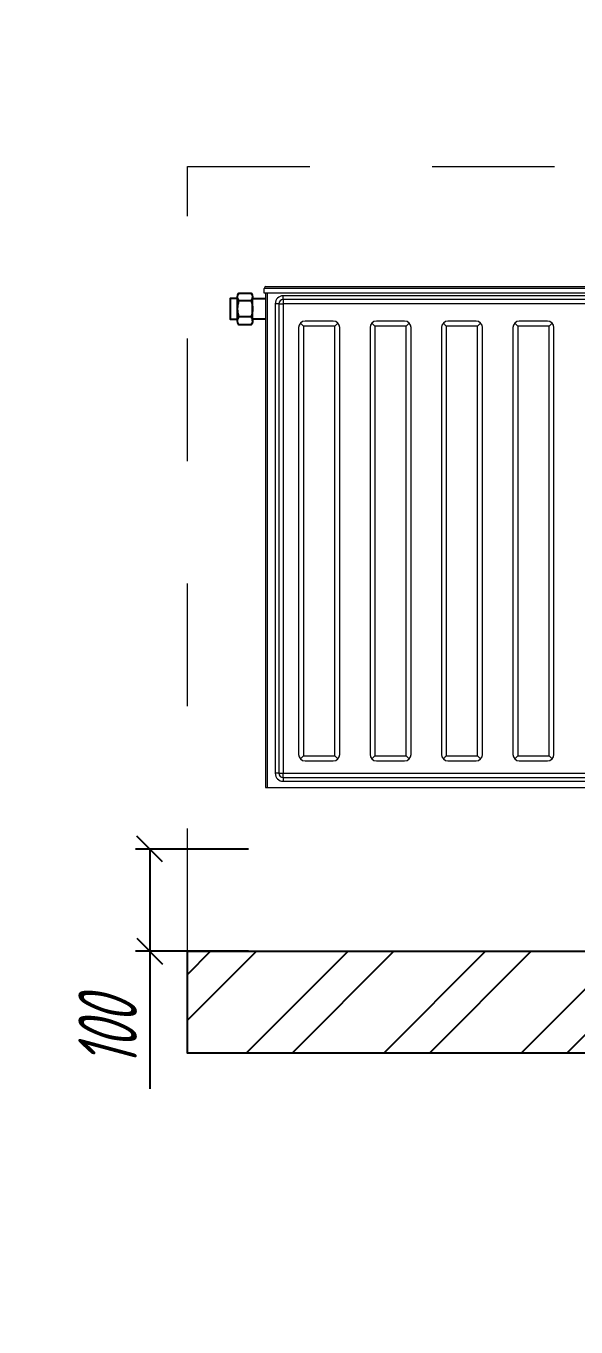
# Model space of a CAD drawing. Header units: millimetres. Extents: x -3929 to 624051, y 52832 to 514950.
# Drawn here: x 20698 to 23394, y 84623 to 90994 of the extents above; entities that cross this region are included whole.
import ezdxf

# ---------------------------------------------------------------- set-up
doc = ezdxf.new("R2010")
doc.units = ezdxf.units.MM
for name, pattern in [('Dash', [11.999999, 6, -6]), ('K5LT32771', [0]), ('K5LT_THIN', [0])]:
    doc.linetypes.add(name, pattern=pattern)
doc.layers.add('RC_A-WALL-PATT_GazBeton', color=252, linetype='Continuous', lineweight=9)
doc.layers.add('ПРИБОРЫ', color=3, linetype='Continuous')
doc.styles.add('РАЗМЕРНЫЙ', font='simplex.shx', dxfattribs={"width": 0.6, "oblique": 15})
doc.dimstyles.new('Рабочий', dxfattribs={"dimscale": 700, "dimtxt": 0.41, "dimasz": 0.18, "dimexe": 0.1, "dimexo": 0, "dimgap": 0.09, "dimtad": 1, "dimdec": 0, "dimzin": 0, "dimdsep": 46, "dimtxsty": 'РАЗМЕРНЫЙ', "dimblk": 'OBLIQUE', "dimcen": 0.09, "dimclrd": 256, "dimclre": 256, "dimclrt": 256, "dimaunit": 1, "dimadec": 0, "dimazin": 0, "dimtfac": 1, "dimtdec": 0, "dimtofl": 0, "dimtmove": 0, "dimatfit": 2, "dimfxl": 1, "dimtolj": 1, "dimtzin": 0, "dimarcsym": 0})

# ---------------------------------------------------------------- blocks, each defined once
blk = doc.blocks.new('_Oblique')
at = {"color": 0, "linetype": 'ByBlock', "lineweight": -2}
blk.add_line((-0.5, -0.5), (0.5, 0.5), dxfattribs=at)
blk = doc.blocks.new('*D2992')
at = {"layer": 'Defpoints', "color": 0, "lineweight": 40, "transparency": 16777216}
for p in [(21788.6, 86963.3), (21304.5, 86463.3), (21788.6, 86463.3)]:
    blk.add_point(p, dxfattribs=at)
at = {"layer": 'ПРИБОРЫ', "color": 7, "lineweight": -2, "transparency": 16777216}
for p, q in [((21788.6, 86963.3), (21234.5, 86963.3)), ((21304.5, 86963.3), (21304.5, 86463.3)), ((21788.6, 86463.3), (21234.5, 86463.3)), ((21304.5, 86463.3), (21304.5, 85788.3))]:
    blk.add_line(p, q, dxfattribs=at)
at = {"layer": 'ПРИБОРЫ', "color": 7, "lineweight": -2, "transparency": 16777216, "xscale": 126, "yscale": 126, "zscale": 126}
for p, rotation in [((21304.5, 86963.3), 90), ((21304.5, 86463.3), 270)]:
    blk.add_blockref('_Oblique', p, dxfattribs=dict(at, rotation=rotation))
at = {"layer": 'ПРИБОРЫ', "color": 7, "transparency": 16777216, "insert": (21098, 86062.8), "char_height": 287, "attachment_point": 5, "rotation": 90, "style": 'РАЗМЕРНЫЙ'}
blk.add_mtext('\\A1;100', dxfattribs=at)

msp = doc.modelspace()

# ---------------------------------------------------------------- hatches: boundary and pattern name
at = {"layer": 'RC_A-WALL-PATT_GazBeton', "lineweight": 25, "ltscale": 10}
h = msp.add_hatch(dxfattribs=at)
h.set_pattern_fill('ANSI32', scale=50)
h.set_pattern_definition([(45, (117078, 310580.54), (-336.7596, 336.7596), []), (45, (117302.5, 310580.54), (-336.7596, 336.7596), [])])
h.paths.add_polyline_path([(31013.478, 86463.331), (21489.307, 86463.331), (21489.307, 85964.46), (31013.478, 85964.46)])

# ---------------------------------------------------------------- linework, layer by layer
at = {"color": 7, "linetype": 'K5LT32771', "lineweight": 0}
for p, q in [((21874.243, 89718.282), (27646.243, 89718.282)), ((21865.243, 89685.282), (21865.243, 89709.282)), ((27655.243, 89709.282), (21865.243, 89709.282)), ((27655.243, 89685.282), (21865.243, 89685.282)), ((21871.243, 89685.282), (21871.243, 87265.282)), ((21880.243, 89685.282), (21880.243, 87265.282)), ((21958.243, 89655.282), (21958.243, 89673.282)), ((27562.243, 89673.282), (21958.243, 89673.282)), ((27562.243, 89655.282), (21958.243, 89655.282)), ((21958.243, 89655.282), (21958.243, 89634.282)), ((21919.243, 89634.282), (21919.243, 87334.282)), ((21937.243, 89634.282), (21919.243, 89634.282)), ((21937.243, 89634.282), (21937.243, 87334.282)), ((21937.243, 89634.282), (21958.243, 89634.282)), ((27562.243, 89634.282), (21958.243, 89634.282)), ((21958.243, 89634.282), (21958.243, 87334.282)), ((21937.243, 87334.282), (21919.243, 87334.282)), ((21937.243, 87334.282), (21958.243, 87334.282)), ((21958.243, 87334.282), (27562.243, 87334.282)), ((21958.243, 87313.282), (21958.243, 87334.282)), ((21958.243, 87313.282), (27562.243, 87313.282)), ((21958.243, 87313.282), (21958.243, 87295.282)), ((21958.243, 87295.282), (27562.243, 87295.282)), ((21871.243, 87265.282), (21880.243, 87265.282)), ((21880.243, 87265.282), (27640.243, 87265.282))]:
    msp.add_line(p, q, dxfattribs=at)
at = {"color": 7, "linetype": 'K5LT_THIN', "lineweight": 0}
for p, q in [((22043.455, 89539.595), (22058.124, 89524.926)), ((22211.613, 89524.926), (22058.124, 89524.926)), ((22058.124, 89524.926), (22058.124, 87419.282)), ((22203.887, 89548.871), (22065.85, 89548.871)), ((22226.282, 89539.595), (22211.613, 89524.926)), ((22211.613, 87419.282), (22211.613, 89524.926)), ((22393.455, 89539.595), (22408.124, 89524.926)), ((22561.613, 89524.926), (22408.124, 89524.926)), ((22408.124, 89524.926), (22408.124, 87419.282)), ((22553.887, 89548.871), (22415.85, 89548.871)), ((22576.282, 89539.595), (22561.613, 89524.926)), ((22561.613, 87419.282), (22561.613, 89524.926)), ((22743.455, 89539.595), (22758.124, 89524.926)), ((22911.613, 89524.926), (22758.124, 89524.926)), ((22758.124, 89524.926), (22758.124, 87419.282)), ((22903.887, 89548.871), (22765.85, 89548.871)), ((22926.282, 89539.595), (22911.613, 89524.926)), ((22911.613, 87419.282), (22911.613, 89524.926)), ((23093.455, 89539.595), (23108.124, 89524.926)), ((23261.613, 89524.926), (23108.124, 89524.926)), ((23108.124, 89524.926), (23108.124, 87419.282)), ((23253.887, 89548.871), (23115.85, 89548.871)), ((23276.282, 89539.595), (23261.613, 89524.926)), ((23261.613, 87419.282), (23261.613, 89524.926)), ((22034.179, 89517.201), (22034.179, 87427.007)), ((22235.557, 87427.007), (22235.557, 89517.201)), ((22384.179, 89517.201), (22384.179, 87427.007)), ((22585.557, 87427.007), (22585.557, 89517.201)), ((22734.179, 89517.201), (22734.179, 87427.007)), ((22935.557, 87427.007), (22935.557, 89517.201)), ((23084.179, 89517.201), (23084.179, 87427.007)), ((23285.557, 87427.007), (23285.557, 89517.201)), ((22043.455, 87404.613), (22058.124, 87419.282)), ((22058.124, 87419.282), (22211.613, 87419.282)), ((22226.282, 87404.613), (22211.613, 87419.282)), ((22393.455, 87404.613), (22408.124, 87419.282)), ((22408.124, 87419.282), (22561.613, 87419.282)), ((22576.282, 87404.613), (22561.613, 87419.282)), ((22743.455, 87404.613), (22758.124, 87419.282)), ((22758.124, 87419.282), (22911.613, 87419.282)), ((22926.282, 87404.613), (22911.613, 87419.282)), ((23093.455, 87404.613), (23108.124, 87419.282)), ((23108.124, 87419.282), (23261.613, 87419.282)), ((23276.282, 87404.613), (23261.613, 87419.282)), ((22065.85, 87395.337), (22203.887, 87395.337)), ((22415.85, 87395.337), (22553.887, 87395.337)), ((22765.85, 87395.337), (22903.887, 87395.337)), ((23115.85, 87395.337), (23253.887, 87395.337))]:
    msp.add_line(p, q, dxfattribs=at)
at = {"color": 7, "linetype": 'Dash', "lineweight": 20, "ltscale": 100}
msp.add_lwpolyline([(21488.86, 90306.159), (31013.478, 90306.159), (31013.478, 86463.331), (21488.86, 86463.331)], close=True, dxfattribs=at)
at = {"color": 7, "linetype": 'Continuous'}
for points in [[(21734.968, 89556.56), (21700.729, 89556.56), (21700.729, 89661.56), (21734.968, 89661.56)], [(21734.968, 89548.033), (21734.968, 89668.389)], [(21808.011, 89550.853), (21808.011, 89665.083)]]:
    msp.add_lwpolyline(points, dxfattribs=at)
for points in [[(21871.243, 89558.843), (21814.842, 89558.843, 0.4230961), (21807.997, 89551.788, -0.17908256), (21801.164, 89531.451), (21741.816, 89531.451, -0.35294118), (21741.816, 89570.256, -0.17647059), (21741.816, 89647.864, -0.35399473), (21741.816, 89686.669), (21801.164, 89686.669, -0.35399468), (21801.164, 89647.864), (21741.816, 89647.864)], [(21801.164, 89647.864, -0.17647059), (21801.164, 89570.256), (21741.816, 89570.256)], [(21808.011, 89668.389), (21808.011, 89666.125, 0.41421358), (21814.859, 89659.277), (21871.243, 89659.277)], [(21801.164, 89570.256, -0.10466874), (21806.961, 89558.843, -0.12194671), (21808.011, 89552.236, 0.12194671)]]:
    msp.add_lwpolyline(points, format="xyb", dxfattribs=at)
at = {"color": 7, "linetype": 'K5LT32771', "lineweight": 0}
for centre, radius, start, end in [((21874.243, 89709.282), 9, 90, 180), ((21874.243, 89709.282), 9, 90, 180), ((21958.243, 89634.282), 39, 90, 180), ((21958.243, 89634.282), 21, 90, 180), ((21958.243, 87334.282), 39, 180, 270), ((21958.243, 87334.282), 21, 180, 270)]:
    msp.add_arc(centre, radius, start, end, dxfattribs=at)
at = {"color": 7, "linetype": 'K5LT_THIN', "lineweight": 0}
for centre, start, end in [((22065.85, 89517.201), 90, 180), ((22203.887, 89517.201), 0, 90), ((22415.85, 89517.201), 90, 180), ((22553.887, 89517.201), 0, 90), ((22765.85, 89517.201), 90, 180), ((22903.887, 89517.201), 0, 90), ((23115.85, 89517.201), 90, 180), ((23253.887, 89517.201), 0, 90), ((22065.85, 87427.007), 180, 270), ((22203.887, 87427.007), 270, 0), ((22415.85, 87427.007), 180, 270), ((22553.887, 87427.007), 270, 0), ((22765.85, 87427.007), 180, 270), ((22903.887, 87427.007), 270, 0), ((23115.85, 87427.007), 180, 270), ((23253.887, 87427.007), 270, 0)]:
    msp.add_arc(centre, 31.67, start, end, dxfattribs=at)
at = {"layer": 'RC_A-WALL-PATT_GazBeton', "color": 7, "lineweight": 25, "ltscale": 10}
msp.add_lwpolyline([(21489.307, 86463.331), (31013.478, 86463.331), (31013.478, 85964.46), (21489.307, 85964.46)], close=True, dxfattribs=at)

# ---------------------------------------------------------------- dimensions: what is measured, and where the dimension line sits
at = {"layer": 'ПРИБОРЫ', "color": 7}
dim = msp.add_linear_dim(base=(21304.463, 86463.331), p1=(21788.643, 86963.331), p2=(21788.643, 86463.331), angle=90, text='100', dimstyle='Рабочий', override={"dimlfac": 0.25, "dimclrd": 7, "dimclre": 7, "dimclrt": 7}, dxfattribs=at)
dim.commit()
dim.dimension.update_dxf_attribs({"geometry": '*D2992', "text_midpoint": (21097.963, 86062.804)})

doc.saveas('drawing.dxf')
